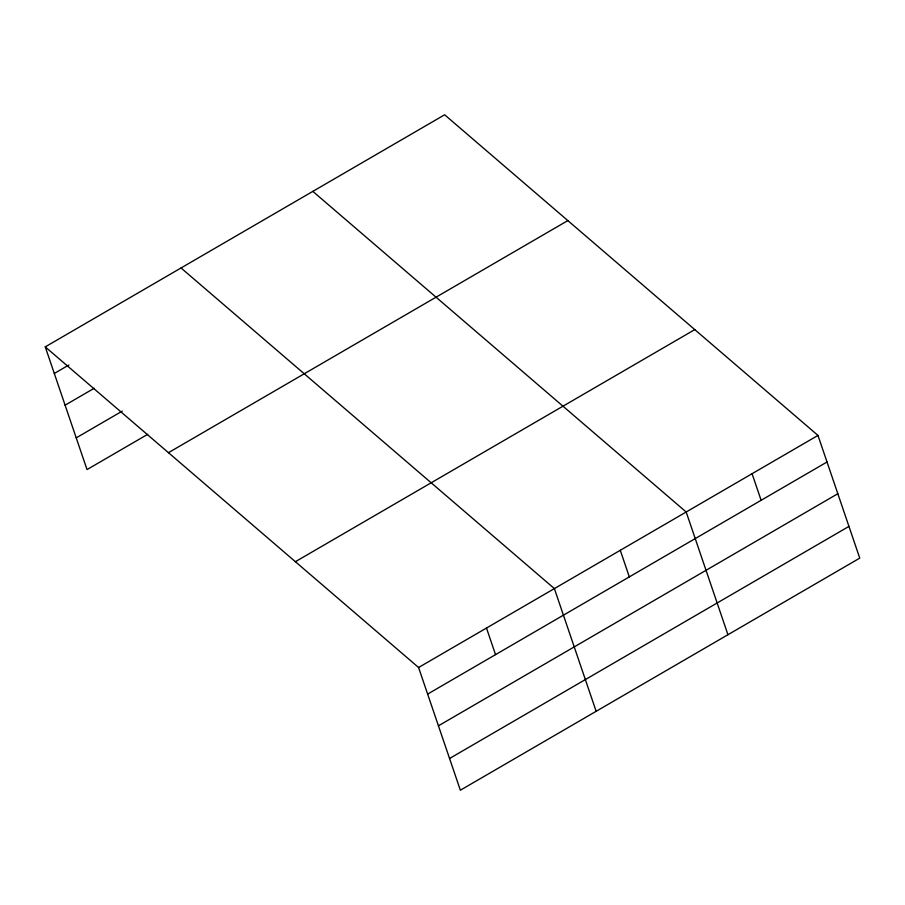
<?xml version="1.0" encoding="UTF-8"?>
<svg xmlns="http://www.w3.org/2000/svg" width="905" height="905" viewBox="0 0 905 905"><rect width="100%" height="100%" fill="white"/><g stroke="black" fill="none" stroke-linecap="round" stroke-linejoin="round"><path stroke-width="1.36" d="M45.25 346.875L444.638 114.788L817.973 435.418L859.75 558.125L460.362 790.212L418.585 667.505L45.25 346.875L87.027 469.582L147.639 434.355M54.3 373.46L68.848 365.009M65.103 405.18L94.199 388.268M76.224 437.862L122.299 411.085M168.454 452.681L567.842 220.594M295.381 561.7L694.78 329.612M418.585 667.505L817.973 435.418M427.635 694.09L827.023 462.002M438.439 725.81L837.826 493.723M449.559 758.492L848.947 526.405M312.836 191.374L686.182 512.004L727.948 634.71M181.045 267.971L554.38 588.601L596.157 711.307M752.078 473.711L761.128 500.295M620.276 550.297L629.326 576.881M486.483 628.047L495.533 654.632"/></g></svg>
